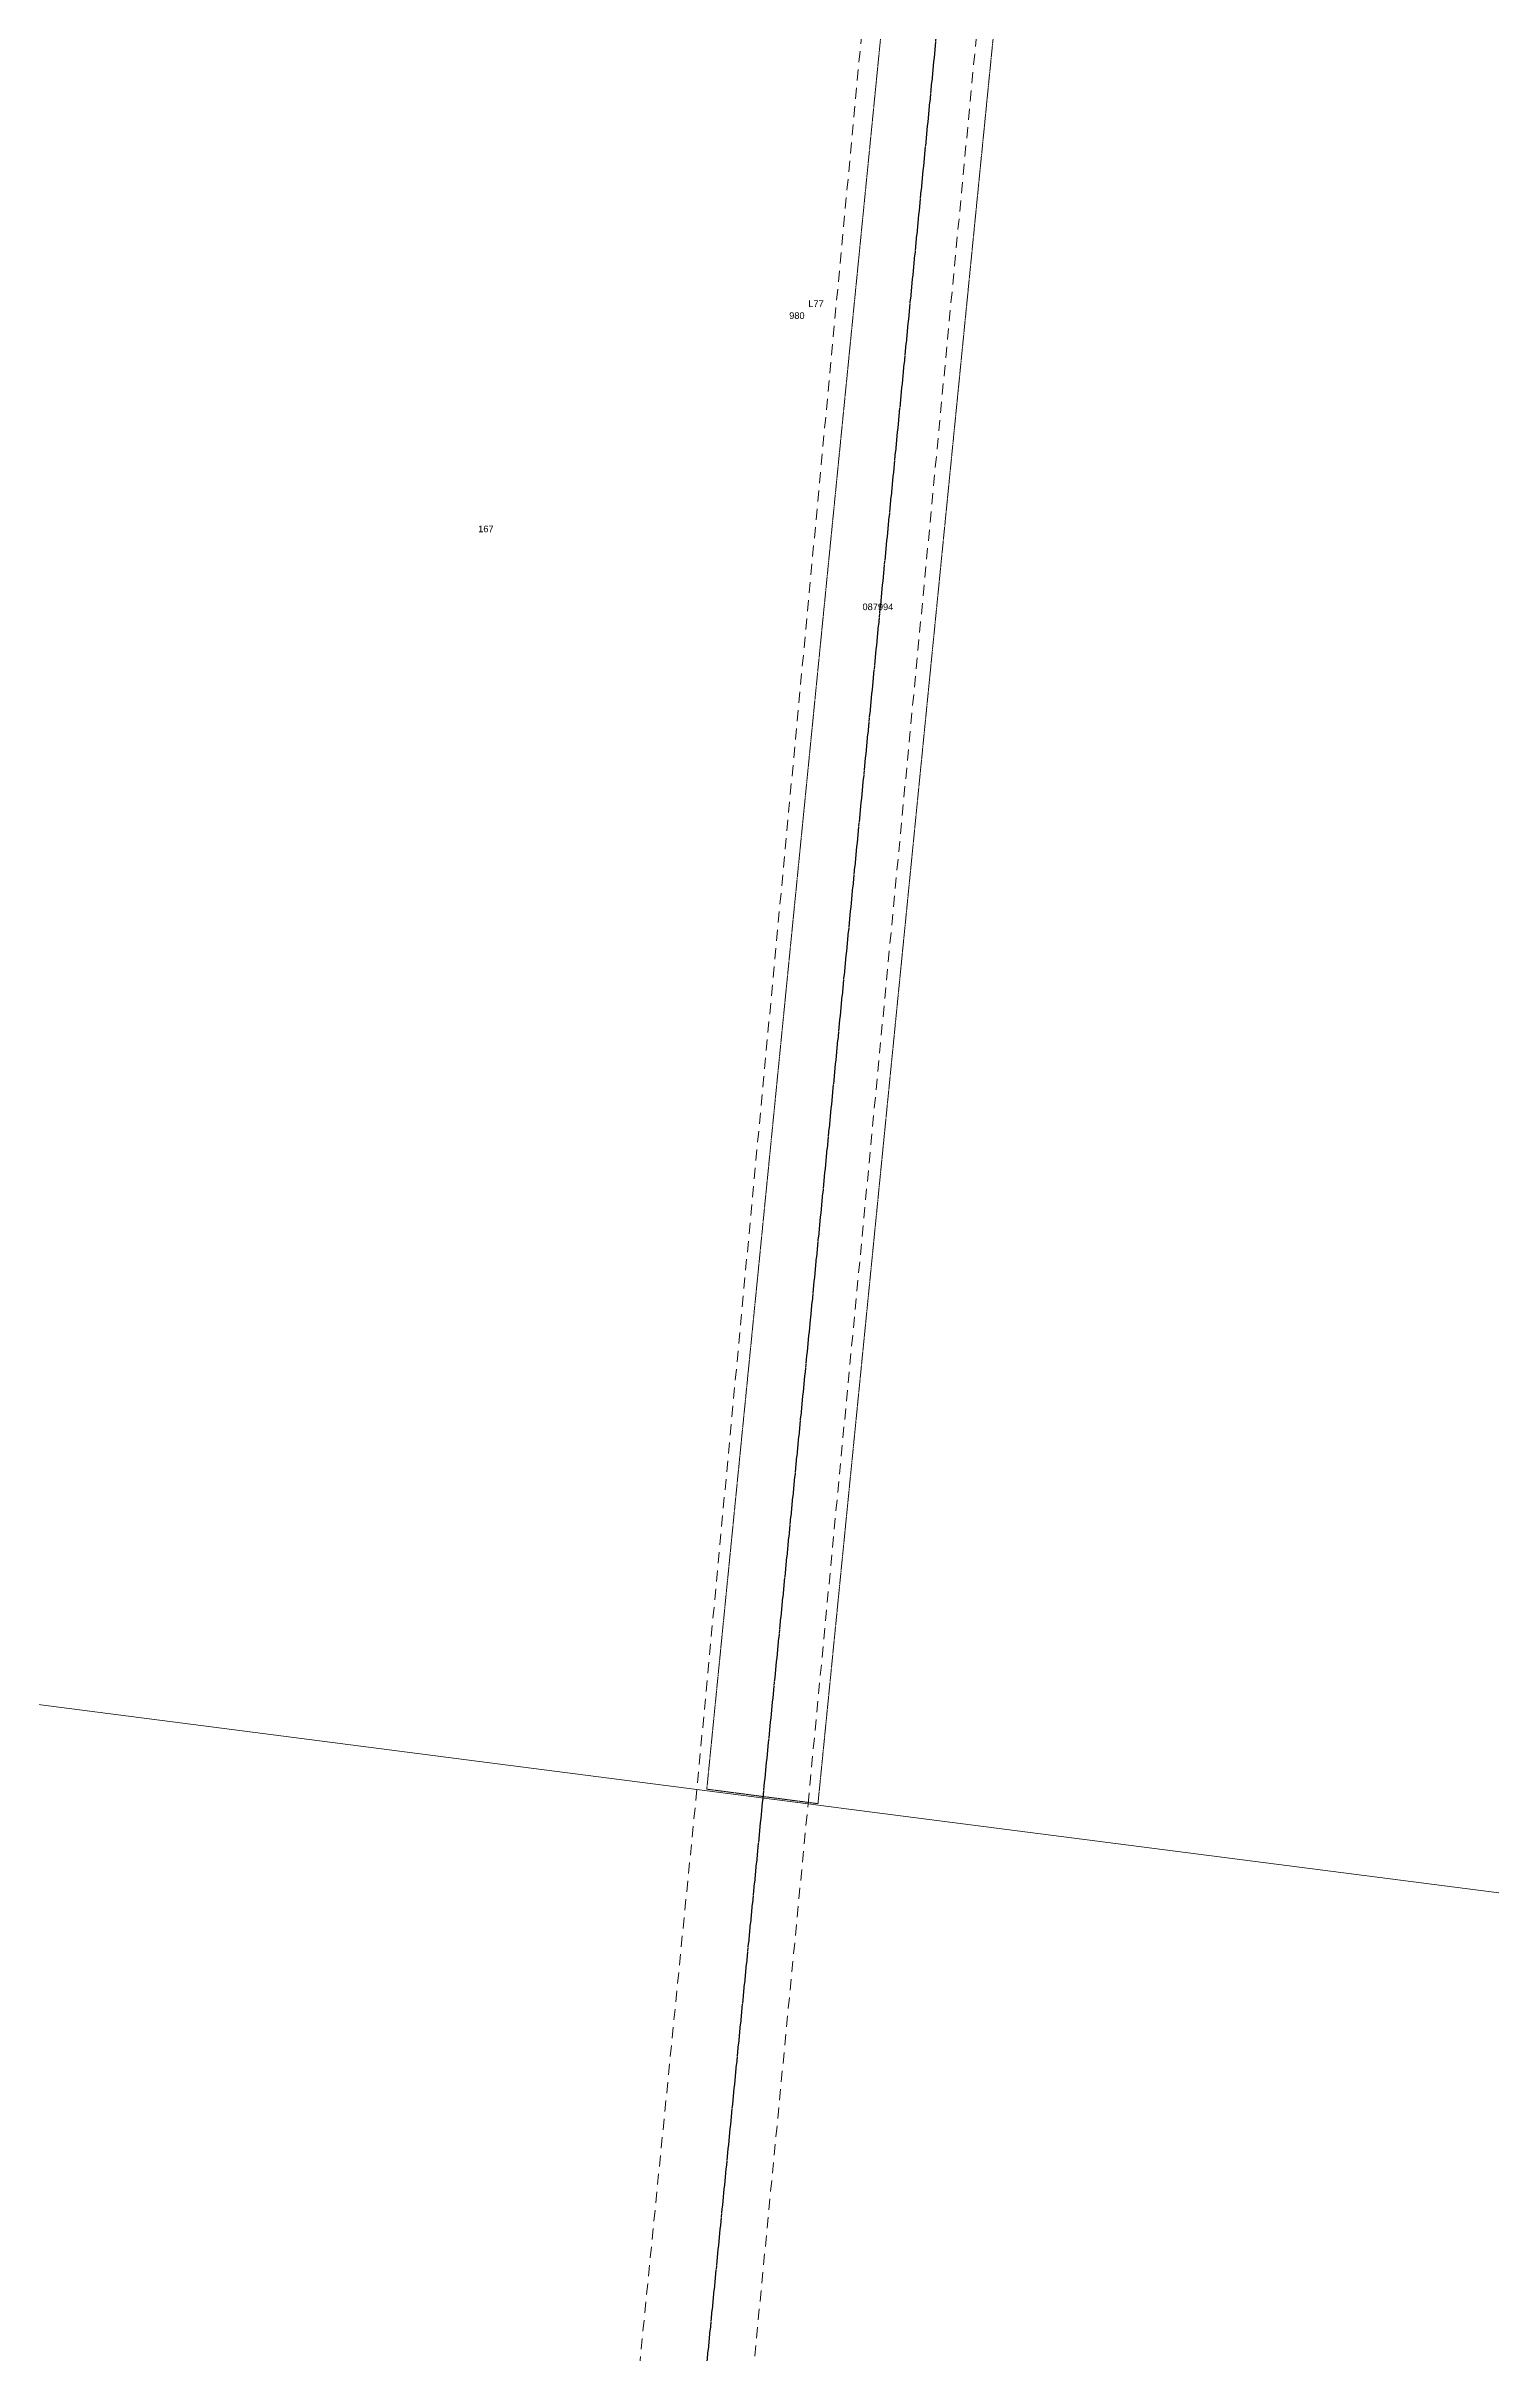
# Model space of a CAD drawing. Header units: metres. Extents: x 294464 to 297376, y 6182000 to 6185311.
# Drawn here: x 295323 to 295716, y 6182608 to 6183235 of the extents above; entities that cross this region are included whole.
import ezdxf

# ---------------------------------------------------------------- set-up
doc = ezdxf.new("R2010")
doc.units = ezdxf.units.M
for name, pattern in [('Cable Exist OH', [1, 1, 0]), ('Dash', [5, 3, -2]), ('HIDDEN', [0.375, 0.25, -0.125]), ('HIDDEN2', [0.1875, 0.125, -0.0625])]:
    doc.linetypes.add(name, pattern=pattern)
for name, color, linetype, lineweight in [('Cadastre Easements_SP_EXT', 9, 'Continuous', 5), ('Cadastre Land Parcels_SP_EXT', 9, 'Continuous', 5), ('Cadastre Other Property_SP_EXT', 9, 'HIDDEN', 5)]:
    doc.layers.add(name, color=color, linetype=linetype, lineweight=lineweight)
doc.layers.add('Mains_TR_EXT', color=7, linetype='Continuous')
doc.styles.get("Standard").update_dxf_attribs({"font": 'arial.ttf'})

msp = doc.modelspace()

# ---------------------------------------------------------------- linework, layer by layer
at = {"layer": 'Cadastre Easements_SP_EXT', "linetype": 'Dash'}
msp.add_lwpolyline([(295530.20692, 6182757.17102), (295584.04697, 6183322.62109), (295578.67303, 6183402.27091), (295546.97103, 6183406.62408), (295552.74099, 6183323.38997), (295499.965, 6182761.06801), (295466.72394, 6182427.22592), (295497.90311, 6182422.77191), (295530.20692, 6182757.17102)], close=True, dxfattribs=at)
at = {"layer": 'Cadastre Land Parcels_SP_EXT', "linetype": 'Continuous'}
msp.add_lwpolyline([(295199.40068, 6183448.6789), (295174.77396, 6183271.34499), (295170.811, 6183242.87097), (295165.31998, 6183203.69598), (295157.135, 6183145.281), (295129.15096, 6182808.83796), (295177.41802, 6182802.62102), (295237.87101, 6182794.83503), (295381.86696, 6182776.288), (295437.34196, 6182769.13898), (295499.96502, 6182761.06803), (295530.20702, 6182757.17097), (295541.247, 6182755.74899), (295847.03403, 6182716.37897), (295848.45601, 6182727.27197), (295913.39798, 6183224.67904), (295927.29363, 6183330.59057)], dxfattribs=at)
at = {"layer": 'Cadastre Other Property_SP_EXT', "linetype": 'HIDDEN2'}
msp.add_lwpolyline([(295548.74377, 6183406.33576), (295556.74604, 6183306.03429), (295502.65584, 6182761.13953), (295532.89128, 6182757.20318), (295587.34003, 6183305.88273), (295579.66369, 6183402.09912), (295573.94432, 6183402.93689), (295568.55237, 6183403.62675), (295548.74377, 6183406.33576)], close=True, dxfattribs=at)
at = {"layer": 'Mains_TR_EXT', "linetype": 'Cable Exist OH'}
for points in [[(295442.54597, 6181999.52402), (295464.13499, 6182216.25999), (295492.97502, 6182506.88104), (295530.93498, 6182889.417), (295571.80199, 6183305.95902), (295548.41402, 6183599.11499), (295569.32003, 6183985.34803), (295678.305, 6184049.61001), (295897.06497, 6184180.73396), (296004.01801, 6184243.33497)], [(295442.54597, 6181999.52402), (295464.13499, 6182216.25999), (295492.97502, 6182506.88104), (295530.93498, 6182889.417), (295571.80199, 6183305.95902), (295548.41402, 6183599.11499), (295569.32003, 6183985.34803), (295678.305, 6184049.61001), (295897.06497, 6184180.73396), (295971.28897, 6184223.86796)]]:
    msp.add_lwpolyline(points, dxfattribs=at)

# ---------------------------------------------------------------- texts
at = {"layer": 'Cadastre Land Parcels_SP_EXT'}
msp.add_text('167', height=1.8, dxfattribs=at).set_placement((295440.47437, 6183102.96034))
at = {"layer": 'Cadastre Other Property_SP_EXT'}
msp.add_text('087994', height=1.8, dxfattribs=at).set_placement((295544.99795, 6183081.76947))
at = {"layer": 'Mains_TR_EXT'}
for s, p in [('L77', (295530.25577, 6183164.19648)), ('980', (295525.06264, 6183160.96829))]:
    msp.add_text(s, height=1.8, dxfattribs=at).set_placement(p)

doc.saveas('drawing.dxf')
